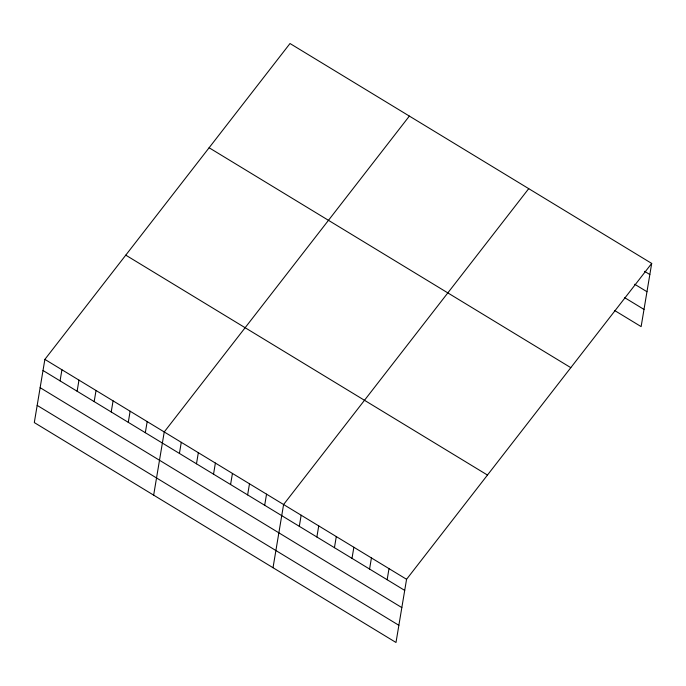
<?xml version="1.0" encoding="UTF-8"?>
<svg xmlns="http://www.w3.org/2000/svg" width="686" height="686" viewBox="0 0 686 686"><rect width="100%" height="100%" fill="white"/><g stroke="black" fill="none" stroke-linecap="round" stroke-linejoin="round"><path stroke-width="1.03" d="M44.873 359.387L34.3 422.576L395.994 642.482L406.566 579.301L651.7 263.424L290.007 43.518L44.873 359.387L406.566 579.301M60.068 380.867L61.929 369.754M77.115 391.234L78.976 380.121M94.171 401.602L96.031 390.488M111.218 411.969L113.079 400.856M128.273 422.336L130.134 411.223M145.321 432.703L147.181 421.59M153.655 495.146L164.237 431.957L409.362 116.08M179.423 453.437L181.284 442.324M196.479 463.805L198.34 452.691M213.526 474.172L215.387 463.059M230.582 484.539L232.443 473.426M247.629 494.906L249.49 483.793M264.685 505.273L266.545 494.16M273.019 567.716L283.592 504.527L528.726 188.65M299.302 526.316L301.163 515.212M316.872 537.001L318.733 525.888M334.442 547.685L336.294 536.572M352.004 558.361L353.865 547.257M369.574 569.046L371.435 557.932M387.144 579.73L389.005 568.617M651.7 263.424L641.127 326.613L614.776 310.587M644.574 271.33L649.839 274.529M634.67 284.244L646.967 291.721M624.68 297.673L644 309.429M209.11 147.756L570.803 367.662M125.77 255.149L487.463 475.055M43.012 370.5L404.714 590.406M40.14 387.684L401.833 607.59M37.173 405.392L398.875 625.298"/></g></svg>
